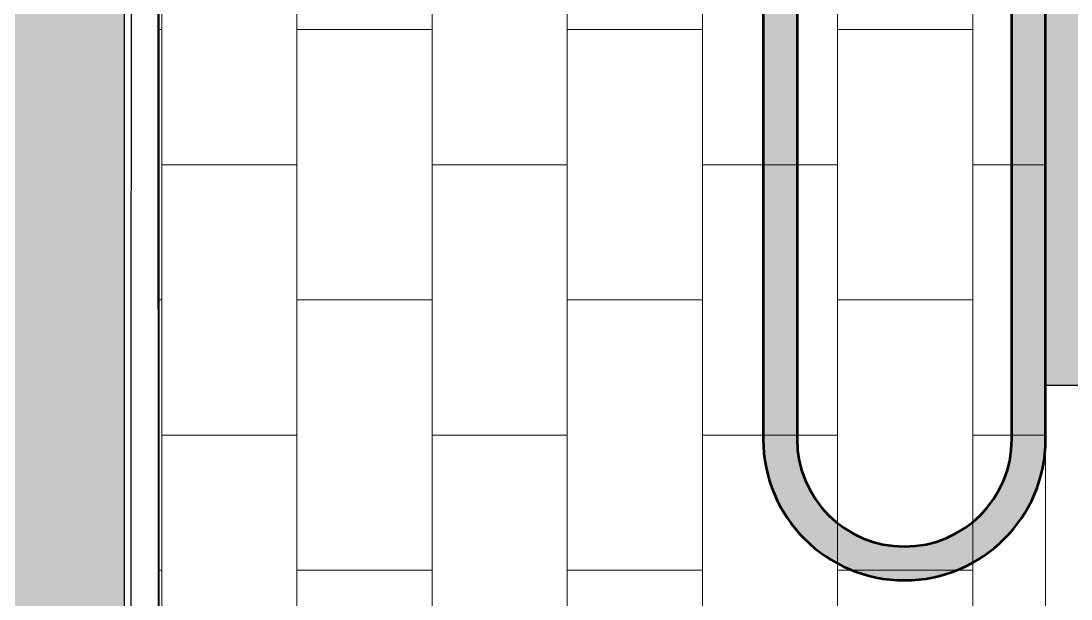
# Model space of a CAD drawing. Header units: millimetres. Extents: x 56222 to 3066687, y -650199 to -121287.
# Drawn here: x 140331.48 to 140362.55, y -185709.04 to -185691.93 of the extents above; entities that cross this region are included whole.
import ezdxf

# ---------------------------------------------------------------- set-up
doc = ezdxf.new("R2010")
doc.units = ezdxf.units.MM
doc.header["$MEASUREMENT"] = 0
doc.linetypes.add('DASHED', pattern=[0.75, 0.5, -0.25])
for name, color, linetype, lineweight in [('A8_FURNITURE', 32, 'Continuous', 30), ('dim05', 1, 'Continuous', 13), ('el', 7, 'Continuous', 20), ('Elevation 4.5', 206, 'Continuous', 5), ('FURNITURE', 32, 'Continuous', 9), ('furniture dimensions', 1, 'DASHED', 0), ('NAME PLATE', 7, 'Continuous', 25), ('wall', 7, 'Continuous', 30)]:
    doc.layers.add(name, color=color, linetype=linetype, lineweight=lineweight)

msp = doc.modelspace()

# ---------------------------------------------------------------- hatches: boundary and pattern name
at = {"layer": 'dim05', "lineweight": 0, "true_color": 0xa47149, "transparency": 33554630}
h = msp.add_hatch(color=35, dxfattribs=at)
h.dxf.hatch_style = 1
h.paths.add_polyline_path([(140334.5382842495, -185676.679722592), (140326.3760344427, -185676.679722592, 0.414213562373095), (140324.3760344427, -185678.679722592), (140324.3760344427, -185711.8795877092, 0.4142135623730951), (140326.3760344427, -185713.8795877092), (140334.5413786289, -185713.8795877092)])
at = {"layer": 'Elevation 4.5', "lineweight": 0, "true_color": 0x636466, "transparency": 33554687}
h = msp.add_hatch(color=251, dxfattribs=at)
h.dxf.hatch_style = 1
h.paths.add_polyline_path([(140409.80056336, -185636.7218008668), (140361.80056336, -185636.7218008668), (140361.80056336, -185696.5168962459), (140361.80056336, -185702.7218008668), (140409.80056336, -185702.7218008668)])
h.paths.add_polyline_path([(140408.5745467362, -185638.2218008668), (140408.5745467362, -185701.2218008668), (140363.30056336, -185701.2218008668), (140363.30056336, -185638.2218008668)], flags=16)
at = {"layer": 'NAME PLATE', "lineweight": 0, "true_color": 0x000000, "transparency": 33554687}
h = msp.add_hatch(color=18, dxfattribs=at)
h.dxf.hatch_style = 1
h.set_gradient(color1=(153, 155, 55), color2=(229, 232, 120), name='INVCYLINDER')
edge = h.paths.add_edge_path()
edge.add_arc((140349.4346848917, -185690.9856796513), 5.021724757377659, 355.9019803581733, 450)
edge.add_line((140349.4346848917, -185685.963954894), (140335.5506102973, -185685.963954894))
edge.add_line((140335.5506102973, -185685.963954894), (140335.5506102973, -185686.963954894))
edge.add_line((140335.5506102973, -185686.963954894), (140349.4346848917, -185686.963954894))
edge.add_arc((140349.4346848917, -185690.9856796513), 4.021724757389165, -4.579492458445998, 90, ccw=False)
edge.add_line((140353.4435703721, -185691.3067827946), (140353.4435703721, -185704.3066070682))
edge.add_arc((140357.6220668661, -185704.3066070682), 4.178496493957937, 180, 360)
edge.add_line((140361.80056336, -185704.3066070682), (140361.80056336, -185605.7781201979))
edge.add_line((140361.80056336, -185605.7781201979), (140360.80056336, -185605.7781201979))
edge.add_line((140360.80056336, -185605.7781201979), (140360.80056336, -185704.3066070682))
edge.add_arc((140357.6220668661, -185704.3066070682), 3.178496493957937, -180, 0, ccw=False)
edge.add_line((140354.4435703721, -185704.3066070682), (140354.4435703721, -185691.3445470119))
at = {"layer": 'NAME PLATE', "lineweight": 0, "true_color": 0xc08768, "transparency": 33554687}
h = msp.add_hatch(dxfattribs=at)
h.set_pattern_fill('AR-B816', color=23, scale=0.5, angle=90)
h.set_pattern_definition([(90, (-7284.360035460413, -5928.187358605617), (-4, 2.449293598294706e-16), []), (180, (-7284.360035460413, -5928.187358605617), (-4, -3.999999999999999), [4, -4])])
h.paths.add_polyline_path([(140361.80056336, -185690.7841363673), (140335.5506102973, -185690.7841363673), (140335.5506102973, -185729.7781201979), (140361.80056336, -185729.7781201979)])

# ---------------------------------------------------------------- linework, layer by layer
at = {"layer": 'A8_FURNITURE', "color": 18, "linetype": 'ByBlock', "lineweight": 53, "true_color": 0x000000, "transparency": 33554687}
for points in [[(140335.5506102973, -185686.963954894), (140349.4346848917, -185686.963954894, -0.4378222485590691), (140353.4435703721, -185691.3067827946), (140353.4435703721, -185704.3066070682, 0.9999999999999999), (140361.80056336, -185704.3066070682), (140361.80056336, -185605.778120198)], [(140335.5506102973, -185685.963954894), (140349.4346848917, -185685.963954894, -0.4353210210547044), (140354.4435703721, -185691.3445470119), (140354.4435703721, -185704.3066070682, 1), (140360.80056336, -185704.3066070682), (140360.80056336, -185605.778120198)]]:
    msp.add_lwpolyline(points, format="xyb", dxfattribs=at)
at = {"layer": 'A8_FURNITURE', "linetype": 'ByBlock', "transparency": 33554687}
msp.add_lwpolyline([(140288.7165668862, -185637.7586344347), (140334.7761816865, -185637.7976059612), (140334.7089472656, -185729.8106970091)], dxfattribs=at)
at = {"layer": 'el', "lineweight": 0, "transparency": 33554559}
msp.add_lwpolyline([(140409.80056336, -185702.7218008668), (140361.80056336, -185702.7218008668), (140361.80056336, -185636.7218008668), (140409.80056336, -185636.7218008668)], close=True, dxfattribs=at)
at = {"layer": 'el', "lineweight": 30, "transparency": 33554559}
msp.add_lwpolyline([(140409.80056336, -185702.7218008668), (140361.80056336, -185702.7218008668), (140361.80056336, -185636.7218008668), (140409.80056336, -185636.7218008668)], close=True, dxfattribs=at)
at = {"layer": 'Elevation 4.5', "color": 18, "lineweight": 30, "true_color": 0x000000, "transparency": 33554687}
msp.add_line((140335.5427011093, -185729.7781201979), (140335.5350516986, -185636.8187954241), dxfattribs=at)
msp.add_lwpolyline([(140335.5350516986, -185636.8187954241), (140287.5429608864, -185636.8187954241), (140287.5506102971, -185729.7781201979), (140335.5427011093, -185729.7781201979)], close=True, dxfattribs=at)
at = {"layer": 'FURNITURE', "lineweight": 30, "transparency": 33554687}
msp.add_lwpolyline([(140334.5427011093, -185729.7781201979), (140334.5350516986, -185637.8187954241), (140288.5429608864, -185637.8187954241), (140288.5506102971, -185729.7781201979)], dxfattribs=at)
at = {"layer": 'furniture dimensions', "color": 32, "linetype": 'ByBlock', "lineweight": 0, "transparency": 33554687}
msp.add_lwpolyline([(140335.5506102973, -185605.778120198), (140361.80056336, -185605.778120198), (140361.80056336, -185729.7781201979), (140335.5506102973, -185729.7781201979)], close=True, dxfattribs=at)
at = {"layer": 'wall', "transparency": 33554687}
msp.add_lwpolyline([(140287.5506102971, -185636.7781201979), (140335.5506102973, -185636.7781201979), (140335.5506102973, -185729.7781201979), (140287.5506102971, -185729.7781201979)], close=True, dxfattribs=at)

doc.saveas('drawing.dxf')
